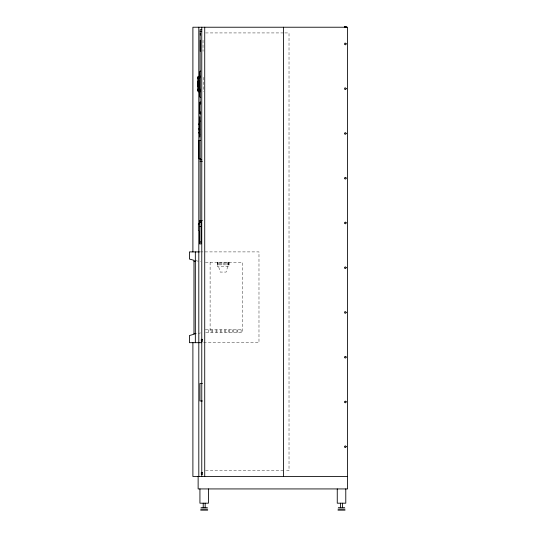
<?xml version="1.0" encoding="UTF-8"?>
<svg xmlns="http://www.w3.org/2000/svg" width="537" height="537" viewBox="0 0 537 537"><rect width="100%" height="100%" fill="white"/><g stroke="black" fill="none" stroke-linecap="round" stroke-linejoin="round"><path stroke-width="0.4" stroke-dasharray="2.69 2.01" d="M227.715 266.5L226.117 272.064L220.177 272.064L218.579 266.5M193.978 334.256L200.556 332.927M205.557 32.932L284.013 32.932M284.845 32.932L289.02 32.932L289.02 470.801L284.845 470.801M200.288 251.907L258.982 251.907L258.982 342.68L202.872 342.68M205.409 262.325L242.449 262.325L242.449 332.262L203.845 332.262M205.309 329.825L242.449 329.825M205.557 470.801L284.013 470.801M195.622 260.66L200.556 261.66M241.113 329.825L241.113 332.262M237.817 329.825L237.817 332.262M236.938 329.825L236.938 332.262M233.642 329.825L233.642 332.262M232.763 329.825L232.763 332.262M229.467 329.825L229.467 332.262M229.017 262.325L229.017 266.5L217.277 266.5L217.277 262.325M228.93 262.325L228.93 266.5M228.675 262.325L228.675 266.5M228.594 329.825L228.594 332.262M228.017 262.325L228.017 266.5M227.07 262.325L227.07 266.5M225.896 262.325L225.896 266.5M225.292 329.825L225.292 332.262M224.56 262.325L224.56 266.5M224.419 329.825L224.419 332.262M223.15 262.325L223.15 266.5M221.734 262.325L221.734 266.5M221.123 329.825L221.123 332.262M220.398 262.325L220.398 266.5M220.244 329.825L220.244 332.262M219.23 262.325L219.23 266.5M218.284 262.325L218.284 266.5M217.619 262.325L217.619 266.5M217.364 262.325L217.364 266.5M216.948 329.825L216.948 332.262M216.069 329.825L216.069 332.262M212.773 329.825L212.773 332.262M211.893 329.825L211.893 332.262M210.108 262.325L210.108 332.262M208.598 329.825L208.598 332.262M203.194 77.281L203.194 91.753M203.033 40.255L203.033 51.324"/><path stroke-width="0.81" d="M198.838 124.725L199.952 120.906M200.724 71.012L199.811 71.669L199.811 96.895L200.724 97.553M198.838 129.813L199.791 129.175L198.838 128.538M199.831 75.905L198.019 76.69L198.019 90.981L199.831 90.981M198.019 76.838L199.831 76.066M198.019 77.12L199.831 76.355M198.019 77.489L199.831 76.744M198.019 77.67L199.831 76.939M198.019 78.046L199.831 77.335M198.019 78.603L199.831 77.919M200.744 102.064L199.495 102.345L199.495 113.629L200.744 113.911M199.495 104.03L200.744 103.829M198.019 89.068L199.831 88.967M198.019 89.625L199.831 89.551M198.019 90.001L199.831 89.948M198.019 90.182L199.831 90.142M198.019 90.552L199.831 90.531M198.019 90.834L199.831 90.827M201.771 29.669L200.106 29.669L200.194 220.626L202.308 220.626M200.106 31.341L201.771 31.341M198.133 78.134L198.616 78.134M200.301 91.753L198.133 91.753L198.133 77.281M200.442 140.499L198.918 140.499L198.918 158.804L200.442 158.804M200.106 159.643L201.771 159.643M200.106 161.315L202.308 161.315M199.563 221.862L201.046 221.862M199.563 222.513L201.046 222.513M199.563 226.567L201.046 226.567M199.563 241.972L201.046 241.972M199.522 251.907L189.42 251.907L189.42 259.042L193.978 260.324L193.978 334.256L189.42 335.538L189.42 342.68L201.771 342.68M193.978 261.163L195.334 261.163M193.978 333.443L195.334 333.443M202.227 339.33L201.328 339.33L201.328 341.31L202.227 341.31M201.328 339.572L202.227 339.572M201.328 340.176L202.227 340.176M201.328 340.861L202.227 340.861M202.395 383.478L199.952 383.478L199.952 400.985L202.395 400.985M202.227 472.5L201.328 472.5L201.328 474.48L202.227 474.48M201.328 472.741L202.227 472.741M201.328 473.345L202.227 473.345M201.328 474.03L202.227 474.03M347.58 476.507L192.897 476.507L192.897 342.68M200.992 507.68L207.389 507.68M338.317 507.68L344.714 507.68M200.677 509.11L207.712 509.11M338.001 509.11L345.029 509.11M200.677 510.15L207.712 510.15M338.001 510.15L345.029 510.15M199.495 111.944L200.744 112.146M198.838 132.357L199.791 134.901M346.224 27.226L346.224 26.85L344.412 26.85L344.412 27.226M346.117 26.85L346.117 27.226M345.909 26.85L345.909 27.226M345.781 488.932L345.781 503.196L337.256 503.196L337.256 488.932M345.633 26.85L345.633 27.226M345.318 26.85L345.318 27.226M345.002 26.85L345.002 27.226M344.727 26.85L344.727 27.226M344.519 26.85L344.519 27.226M342.492 503.196L342.492 507.68M340.545 503.196L340.545 507.68M283.489 27.226L283.489 476.507M208.457 488.932L208.457 503.196L199.932 503.196L199.932 488.932M205.168 503.196L205.168 507.68M204.725 27.226L204.725 476.507M203.221 503.196L203.221 507.68M201.771 27.226L201.771 476.507M201.046 220.398L201.046 243.926L199.563 243.926L199.563 220.398M200.308 33.173L200.308 35.153M200.267 40.255L200.267 51.324M199.791 116.791L199.791 137.029M198.918 80.912L198.918 87.101M198.811 27.226L198.811 76.684M198.811 91.78L198.811 224.238M198.811 230.944L198.811 476.507M198.368 223.748L198.368 230.621M198.26 80.912L198.26 87.101M198.133 476.507L198.133 488.932L347.58 488.932L347.58 27.226L192.897 27.226L192.897 251.907M197.965 81.349L197.965 86.672M195.334 251.907L195.334 342.68M346.224 43.812L345.633 44.84L344.519 44.43L344.727 43.269L345.318 43.054L346.224 43.812M346.224 88.565L345.633 89.585L344.519 89.182L344.727 88.014L345.318 87.8L346.224 88.565M346.224 133.31L345.633 134.337L344.519 133.935L344.412 133.31L345.318 132.552L346.224 133.31M346.224 178.062L345.633 179.09L344.519 178.68L344.412 178.062L345.318 177.304L346.224 178.062M346.224 222.815L345.633 223.835L344.519 223.432L344.412 222.815L345.318 222.05L346.224 222.815M346.224 267.56L345.633 268.587L344.519 268.185L344.412 267.56L345.318 266.802L346.224 267.56M346.224 312.312L345.633 313.333L344.519 312.93L344.727 311.769L345.318 311.554L346.224 312.312M346.224 357.058L345.633 358.085L344.519 357.682L344.412 357.058L345.318 356.299L346.224 357.058M346.224 401.81L345.633 402.837L344.519 402.428L344.412 401.81L345.318 401.052L346.224 401.81M346.224 446.562L345.633 447.583L344.519 447.18L344.412 446.562L345.318 445.797L346.224 446.562"/></g></svg>
